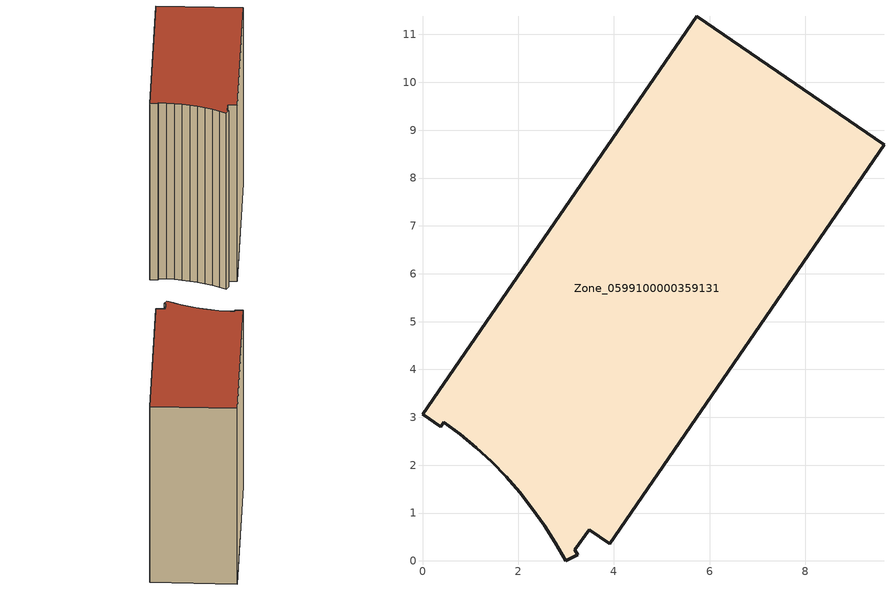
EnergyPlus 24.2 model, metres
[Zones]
Zone_0599100000359131
 floor ground (C_G): 3.49,0.65 3.18,0.24 3.24,0.13 2.99,0 2.78,0.38 2.55,0.74 2.3,1.09 2.03,1.44 1.75,1.76 1.44,2.07 1.12,2.37 0.79,2.64 0.45,2.9 0.38,2.8 0,3.06 5.73,11.38 9.64,8.69 3.91,0.36 z3.52
 wall outside (C_F): 0.45,2.9 0.79,2.64 1.12,2.37 1.44,2.07 1.75,1.76 2.03,1.44 2.3,1.09 2.55,0.74 2.78,0.38 2.99,0 3.24,0.13 3.18,0.24 3.49,0.65 3.91,0.36 9.64,8.69 5.73,11.38 0,3.06 0.38,2.8 0.45,2.9 z3.52:14.77
 roof outside (C_R): 3.91,0.36 9.64,8.69 5.73,11.38 0,3.06 0.38,2.8 0.45,2.9 0.79,2.64 1.12,2.37 1.44,2.07 1.75,1.76 2.03,1.44 2.3,1.09 2.55,0.74 2.78,0.38 2.99,0 3.24,0.13 3.18,0.24 3.49,0.65 z14.77
[BUILDING]
Pand.0599100000359131: North Axis=0; Terrain=City; Loads Convergence Tolerance Value=0.04; Temperature Convergence Tolerance Value=0.4; Solar Distribution=FullExterior; Maximum Number of Warmup Days=25; Minimum Number of Warmup Days=1
[Site:Location]
Rotterdam.The.Hague.AP_ZH_NLD Design_Conditions: Latitude=51.96; Longitude=4.45; Time Zone=1; Elevation=-4.5
[SITE:GROUNDTEMPERATURE:BUILDINGSURFACE]
18, 18, 18, 18, 18, 18, 18, 18, 18, 18, 18, 18
[MATERIAL] Thermal Absorptance=0.9; Solar Absorptance=0.7; Visible Absorptance=0.7
Name | Roughness | Thickness | Conductivity | Density | Specific Heat
G.TI.1992-2005 | MediumSmooth | 0.15 | 0.06 | 540 | 1210
F.TI.1992-2005 | Rough | 0.3 | 0.12 | 1920 | 840
R.TI.1992-2005 | MediumRough | 0.2 | 0.08 | 1500 | 1000
[CONSTRUCTION]
C_G: G.TI.1992-2005
C_F: F.TI.1992-2005
C_R: R.TI.1992-2005
[ZONE]
Zone_0599100000359131: Type=1; Multiplier=1; Ceiling Height=Autocalculate; Volume=Autocalculate; Floor Area=autocalculate; Part of Total Floor Area=Yes
[ZONEINFILTRATION:DESIGNFLOWRATE]
Infil_Zone_0599100000359131: Zone or ZoneList or Space or SpaceList=Zone_0599100000359131; Schedule=AlwaysOn; Design Flow Rate Calculation Method=Flow/Area; Flow Rate per Floor Area=0.0015; Constant Term Coefficient=1; Temperature Term Coefficient=0; Velocity Term Coefficient=0; Velocity Squared Term Coefficient=0
[HVACTEMPLATE:ZONE:IDEALLOADSAIRSYSTEM]
Zone_0599100000359131: Maximum Heating Supply Air Temperature=50; Minimum Cooling Supply Air Temperature=13; Maximum Heating Supply Air Humidity Ratio=0.0156; Minimum Cooling Supply Air Humidity Ratio=0.0077; Heating Limit=NoLimit; Cooling Limit=NoLimit; Dehumidification Control Type=ConstantSensibleHeatRatio; Cooling Sensible Heat Ratio=0.7; Dehumidification Setpoint=60; Humidification Control Type=None; Humidification Setpoint=30; Outdoor Air Method=None; Outdoor Air Flow Rate per Person=0.00944; Outdoor Air Flow Rate per Zone Floor Area=0; Outdoor Air Flow Rate per Zone=0; Demand Controlled Ventilation Type=None; Outdoor Air Economizer Type=NoEconomizer; Heat Recovery Type=None; Sensible Heat Recovery Effectiveness=0.7; Latent Heat Recovery Effectiveness=0.65
[ZONECONTROL:THERMOSTAT]
ThermostatControl_Zone_0599100000359131: Zone or ZoneList=Zone_0599100000359131; Control Type Schedule=DualSetpointControlType; Control 1=Thermostat_Zone_0599100000359131; Temperature Difference Between Cutout And Setpoint=0
[THERMOSTATSETPOINT:DUALSETPOINT]
Thermostat_Zone_0599100000359131: Heating Setpoint Temperature Schedule=HeatingSetpoint_Zone_0599100000359131; Cooling Setpoint Temperature Schedule=CoolingSetpoint_Zone_0599100000359131
[SCHEDULE:COMPACT]
HeatingSetpoint_Zone_0599100000359131: Through: 12/31, For: AllDays, Until: 24:00, 21
CoolingSetpoint_Zone_0599100000359131: Through: 12/31, For: AllDays, Until: 24:00, 24
DualSetpointControlType: Through: 12/31, For: AllDays, Until: 24:00, 4
AlwaysOn: Through: 12/31, For: AllDays, Until: 24:00, 1
